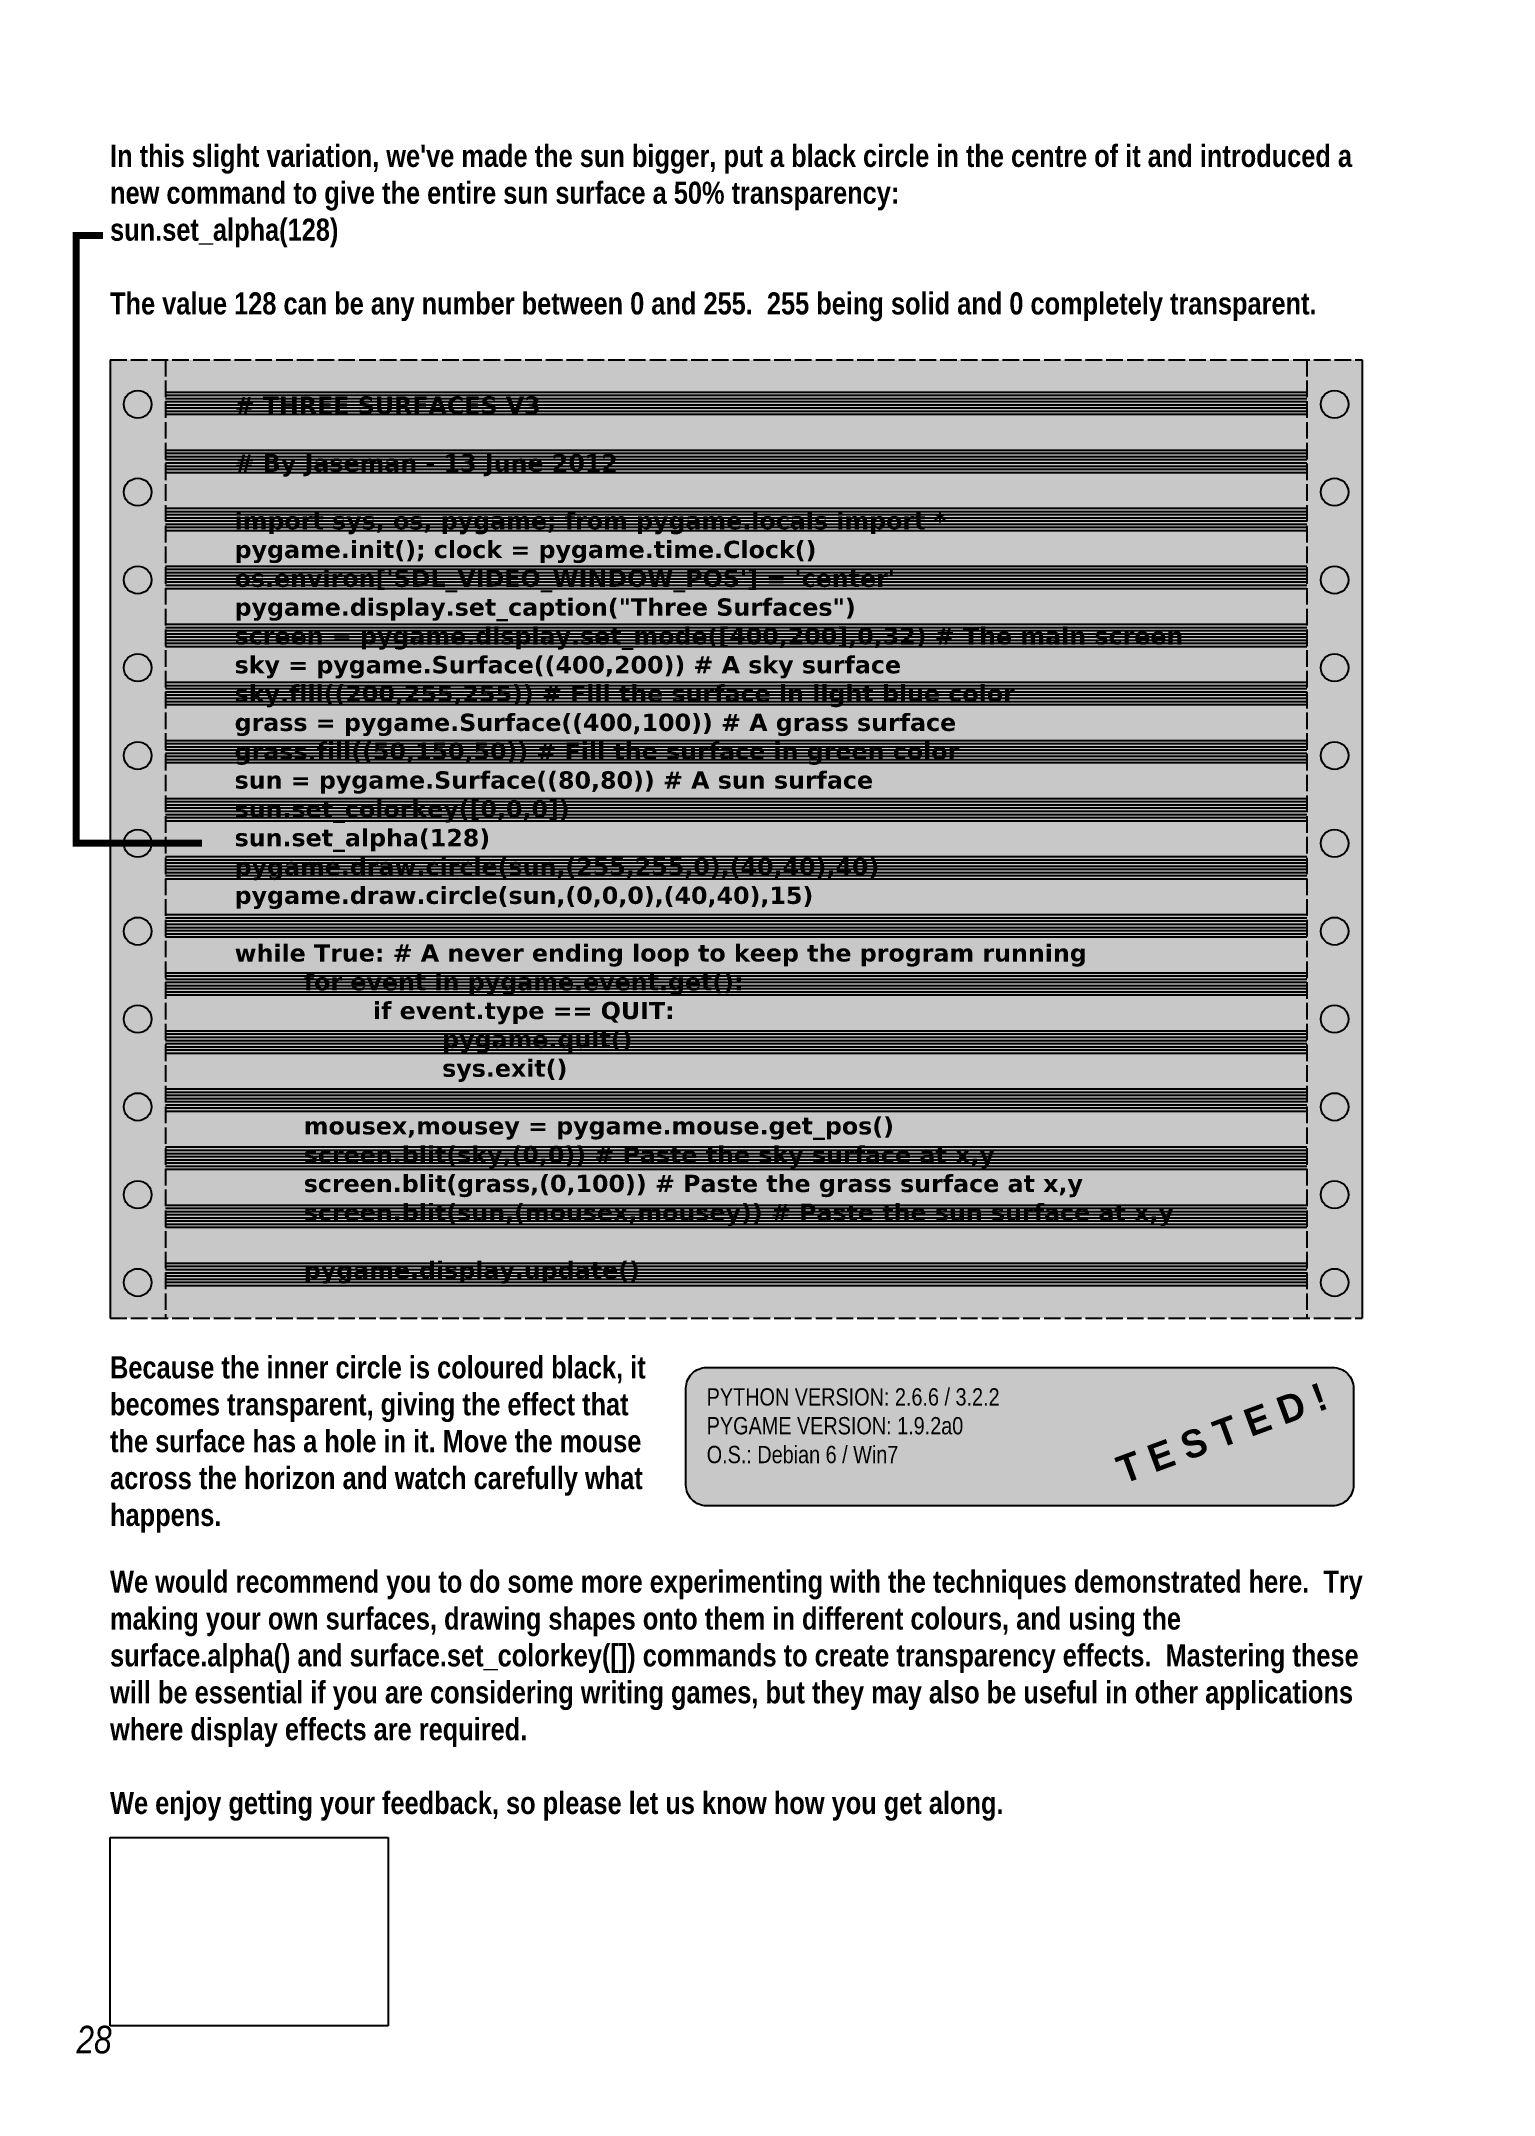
# Paper-space layout 'Page28' of a CAD drawing. Header units: millimetres. Extents: x 17 to 227, y -86 to 211.
# The model-space entities are those that its viewports show. They can reach past a viewport. Long polylines and large blocks are cut down to what shows.
import ezdxf

# ---------------------------------------------------------------- set-up
doc = ezdxf.new("R2010")
doc.units = ezdxf.units.MM
doc.header["$LTSCALE"] = 0.2
doc.linetypes.add('ACAD_ISO02W100', pattern=[15, 12, -3])
doc.layers.get('Defpoints').update_dxf_attribs({"color": 6})
for name, color, linetype in [('Background Fill', 3, 'Continuous'), ('Images', 7, 'Continuous'), ('Text', 7, 'Continuous')]:
    doc.layers.add(name, color=color, linetype=linetype)
doc.layers.get('Defpoints').off()
doc.styles.get("Standard").update_dxf_attribs({"font": 'arial.ttf'})
picture_1 = doc.add_image_def('image1.png', size_in_pixel=(512, 347))

msp = doc.modelspace()

# ---------------------------------------------------------------- hatches: boundary and pattern name
at = {"layer": 'Background Fill', "true_color": 0xfefae6}
h = msp.add_hatch(color=7, dxfattribs=at)
h.dxf.hatch_style = 1
h.paths.add_polyline_path([(756.56, 250.91), (748.56, 250.91), (748.56, 112.31), (756.56, 112.31)])
h.paths.add_polyline_path([(754.56, 193.68, -1), (750.56, 193.68, -1)], flags=16)
h.paths.add_polyline_path([(750.56, 206.38, -1), (754.56, 206.38, -1)], flags=16)
h.paths.add_polyline_path([(754.56, 180.98, -1), (750.56, 180.98, -1)], flags=16)
h.paths.add_polyline_path([(750.56, 219.08, -1), (754.56, 219.08, -1)], flags=16)
h.paths.add_polyline_path([(754.56, 168.28, -1), (750.56, 168.28, -1)], flags=16)
h.paths.add_polyline_path([(750.56, 231.78, -1), (754.56, 231.78, -1)], flags=16)
h.paths.add_polyline_path([(754.56, 155.58, -1), (750.56, 155.58, -1)], flags=16)
h.paths.add_polyline_path([(750.56, 244.48, -1), (754.56, 244.48, -1)], flags=16)
h.paths.add_polyline_path([(754.56, 142.88, -1), (750.56, 142.88, -1)], flags=16)
h.paths.add_polyline_path([(754.56, 130.18, -1), (750.56, 130.18, -1)], flags=16)
h.paths.add_polyline_path([(754.56, 117.48, -1), (750.56, 117.48, -1)], flags=16)
h.paths.add_polyline_path([(929.56, 250.91), (921.56, 250.91), (921.56, 112.31), (929.56, 112.31)])
h.paths.add_polyline_path([(927.56, 206.38, -1), (923.56, 206.38, -1)], flags=16)
h.paths.add_polyline_path([(923.56, 219.08, -1), (927.56, 219.08, -1)], flags=16)
h.paths.add_polyline_path([(927.56, 193.68, -1), (923.56, 193.68, -1)], flags=16)
h.paths.add_polyline_path([(923.56, 231.78, -1), (927.56, 231.78, -1)], flags=16)
h.paths.add_polyline_path([(927.56, 180.98, -1), (923.56, 180.98, -1)], flags=16)
h.paths.add_polyline_path([(923.56, 244.48, -1), (927.56, 244.48, -1)], flags=16)
h.paths.add_polyline_path([(927.56, 168.28, -1), (923.56, 168.28, -1)], flags=16)
h.paths.add_polyline_path([(927.56, 155.58, -1), (923.56, 155.58, -1)], flags=16)
h.paths.add_polyline_path([(927.56, 142.88, -1), (923.56, 142.88, -1)], flags=16)
h.paths.add_polyline_path([(927.56, 130.18, -1), (923.56, 130.18, -1)], flags=16)
h.paths.add_polyline_path([(927.56, 117.48, -1), (923.56, 117.48, -1)], flags=16)
h = msp.add_hatch(color=7, dxfattribs=at)
h.dxf.hatch_style = 1
edge = h.paths.add_edge_path()
edge.add_arc((834.8, 102.19), 3, 90, 180, ccw=False)
edge.add_line((834.8, 105.19), (925.3, 105.19))
edge.add_arc((925.3, 102.19), 3, 0, 90, ccw=False)
edge.add_line((928.3, 102.19), (928.3, 88.19))
edge.add_arc((925.3, 88.19), 3, -90, 0, ccw=False)
edge.add_line((925.3, 85.19), (834.8, 85.19))
edge.add_arc((834.8, 88.19), 3, 180, 270, ccw=False)
edge.add_line((831.8, 88.19), (831.8, 102.19))

# ---------------------------------------------------------------- linework, layer by layer
at = {"color": 254, "linetype": 'ACAD_ISO02W100', "true_color": 0xfcf0b6}
for p, q in [((748.56, 250.91), (929.56, 250.91)), ((756.56, 250.91), (756.56, 112.31)), ((921.56, 250.91), (921.56, 112.31)), ((748.56, 112.31), (929.56, 112.31))]:
    msp.add_line(p, q, dxfattribs=at)
at = {"color": 254, "true_color": 0xfcf0b6}
for p, q in [((748.56, 250.91), (748.56, 112.31)), ((929.56, 250.91), (929.56, 112.31))]:
    msp.add_line(p, q, dxfattribs=at)
at = {"color": 1, "const_width": 1}
msp.add_lwpolyline([(747.56, 268.9), (743.66, 268.9), (743.66, 181.02), (761.85, 181.02)], dxfattribs=at)
at = {"color": 254, "true_color": 0xfcf0b6}
msp.add_lwpolyline([(831.8, 102.19, -0.414214), (834.8, 105.19), (925.3, 105.19, -0.414214), (928.3, 102.19), (928.3, 88.19, -0.414214), (925.3, 85.19), (834.8, 85.19, -0.414214), (831.8, 88.19)], format="xyb", close=True, dxfattribs=at)
for centre in [(752.56, 244.48), (925.56, 244.48), (752.56, 231.78), (925.56, 231.78), (752.56, 219.08), (925.56, 219.08), (752.56, 206.38), (925.56, 206.38), (752.56, 193.68), (925.56, 193.68), (752.56, 180.98), (925.56, 180.98), (752.56, 168.28), (925.56, 168.28), (752.56, 155.58), (925.56, 155.58), (752.56, 142.88), (925.56, 142.88), (752.56, 130.18), (925.56, 130.18), (752.56, 117.48), (925.56, 117.48)]:
    msp.add_circle(centre, 2, dxfattribs=at)
at = {"layer": 'Background Fill', "color": 7, "true_color": 0xe6fef3}
for p, q in [((756.56, 246.25), (921.56, 246.25)), ((756.56, 245.79), (921.56, 245.79)), ((756.56, 245.33), (921.56, 245.33)), ((756.56, 244.87), (921.56, 244.87)), ((756.56, 244.41), (921.56, 244.41)), ((756.56, 243.95), (921.56, 243.95)), ((756.56, 243.49), (921.56, 243.49)), ((756.56, 243.03), (921.56, 243.03)), ((756.56, 237.85), (921.56, 237.85)), ((756.56, 237.39), (921.56, 237.39)), ((756.56, 236.93), (921.56, 236.93)), ((756.56, 236.47), (921.56, 236.47)), ((756.56, 236.01), (921.56, 236.01)), ((756.56, 235.55), (921.56, 235.55)), ((756.56, 235.09), (921.56, 235.09)), ((756.56, 234.63), (921.56, 234.63)), ((756.56, 229.45), (921.56, 229.45)), ((756.56, 228.99), (921.56, 228.99)), ((756.56, 228.53), (921.56, 228.53)), ((756.56, 228.07), (921.56, 228.07)), ((756.56, 227.61), (921.56, 227.61)), ((756.56, 227.15), (921.56, 227.15)), ((756.56, 226.69), (921.56, 226.69)), ((756.56, 226.23), (921.56, 226.23)), ((756.56, 221.08), (921.56, 221.08)), ((756.56, 220.62), (921.56, 220.62)), ((756.56, 220.16), (921.56, 220.16)), ((756.56, 219.7), (921.56, 219.7)), ((756.56, 219.24), (921.56, 219.24)), ((756.56, 218.78), (921.56, 218.78)), ((756.56, 218.32), (921.56, 218.32)), ((756.56, 217.86), (921.56, 217.86)), ((756.56, 212.68), (921.56, 212.68)), ((756.56, 212.22), (921.56, 212.22)), ((756.56, 211.76), (921.56, 211.76)), ((756.56, 211.3), (921.56, 211.3)), ((756.56, 210.84), (921.56, 210.84)), ((756.56, 210.38), (921.56, 210.38)), ((756.56, 209.92), (921.56, 209.92)), ((756.56, 209.46), (921.56, 209.46)), ((756.56, 204.28), (921.56, 204.28)), ((756.56, 203.82), (921.56, 203.82)), ((756.56, 203.36), (921.56, 203.36)), ((756.56, 202.9), (921.56, 202.9)), ((756.56, 202.44), (921.56, 202.44)), ((756.56, 201.98), (921.56, 201.98)), ((756.56, 201.52), (921.56, 201.52)), ((756.56, 201.06), (921.56, 201.06)), ((756.56, 195.88), (921.56, 195.88)), ((756.56, 195.42), (921.56, 195.42)), ((756.56, 194.96), (921.56, 194.96)), ((756.56, 194.5), (921.56, 194.5)), ((756.56, 194.04), (921.56, 194.04)), ((756.56, 193.58), (921.56, 193.58)), ((756.56, 193.12), (921.56, 193.12)), ((756.56, 192.66), (921.56, 192.66)), ((756.56, 187.48), (921.56, 187.48)), ((756.56, 187.02), (921.56, 187.02)), ((756.56, 186.56), (921.56, 186.56)), ((756.56, 186.1), (921.56, 186.1)), ((756.56, 185.64), (921.56, 185.64)), ((756.56, 185.18), (921.56, 185.18)), ((756.56, 184.72), (921.56, 184.72)), ((756.56, 184.26), (921.56, 184.26)), ((756.56, 179.08), (921.56, 179.08)), ((756.56, 178.62), (921.56, 178.62)), ((756.56, 178.16), (921.56, 178.16)), ((756.56, 177.7), (921.56, 177.7)), ((756.56, 177.24), (921.56, 177.24)), ((756.56, 176.78), (921.56, 176.78)), ((756.56, 176.32), (921.56, 176.32)), ((756.56, 175.86), (921.56, 175.86)), ((756.56, 170.68), (921.56, 170.68)), ((756.56, 170.22), (921.56, 170.22)), ((756.56, 169.76), (921.56, 169.76)), ((756.56, 169.3), (921.56, 169.3)), ((756.56, 168.84), (921.56, 168.84)), ((756.56, 168.38), (921.56, 168.38)), ((756.56, 167.92), (921.56, 167.92)), ((756.56, 167.46), (921.56, 167.46)), ((756.56, 162.28), (921.56, 162.28)), ((756.56, 161.82), (921.56, 161.82)), ((756.56, 161.36), (921.56, 161.36)), ((756.56, 160.9), (921.56, 160.9)), ((756.56, 160.44), (921.56, 160.44)), ((756.56, 159.98), (921.56, 159.98)), ((756.56, 159.52), (921.56, 159.52)), ((756.56, 159.06), (921.56, 159.06)), ((756.56, 153.88), (921.56, 153.88)), ((756.56, 153.42), (921.56, 153.42)), ((756.56, 152.96), (921.56, 152.96)), ((756.56, 152.5), (921.56, 152.5)), ((756.56, 152.04), (921.56, 152.04)), ((756.56, 151.58), (921.56, 151.58)), ((756.56, 151.12), (921.56, 151.12)), ((756.56, 150.66), (921.56, 150.66)), ((756.56, 145.48), (921.56, 145.48)), ((756.56, 145.02), (921.56, 145.02)), ((756.56, 144.56), (921.56, 144.56)), ((756.56, 144.1), (921.56, 144.1)), ((756.56, 143.64), (921.56, 143.64)), ((756.56, 143.18), (921.56, 143.18)), ((756.56, 142.72), (921.56, 142.72)), ((756.56, 142.26), (921.56, 142.26)), ((756.56, 137.08), (921.56, 137.08)), ((756.56, 136.62), (921.56, 136.62)), ((756.56, 136.16), (921.56, 136.16)), ((756.56, 135.7), (921.56, 135.7)), ((756.56, 135.24), (921.56, 135.24)), ((756.56, 134.78), (921.56, 134.78)), ((756.56, 134.32), (921.56, 134.32)), ((756.56, 133.86), (921.56, 133.86)), ((756.56, 128.68), (921.56, 128.68)), ((756.56, 128.22), (921.56, 128.22)), ((756.56, 127.76), (921.56, 127.76)), ((756.56, 127.3), (921.56, 127.3)), ((756.56, 126.84), (921.56, 126.84)), ((756.56, 126.38), (921.56, 126.38)), ((756.56, 125.92), (921.56, 125.92)), ((756.56, 125.46), (921.56, 125.46)), ((756.56, 120.28), (921.56, 120.28)), ((756.56, 119.82), (921.56, 119.82)), ((756.56, 119.36), (921.56, 119.36)), ((756.56, 118.9), (921.56, 118.9)), ((756.56, 118.44), (921.56, 118.44)), ((756.56, 117.98), (921.56, 117.98)), ((756.56, 117.52), (921.56, 117.52)), ((756.56, 117.06), (921.56, 117.06))]:
    msp.add_line(p, q, dxfattribs=at)
at = {"layer": 'Background Fill', "color": 18, "true_color": 0x000000}
msp.add_solid([(748.56, 250.91), (929.56, 250.91), (748.56, 112.31), (929.56, 112.31)], dxfattribs=at)
at = {"layer": 'Background Fill', "color": 7, "true_color": 0xfefae6}
msp.add_solid([(756.56, 250.91), (921.56, 250.91), (756.56, 112.31), (921.56, 112.31)], dxfattribs=at)

# ---------------------------------------------------------------- texts
at = {"char_height": 3.2, "attachment_point": 1}
for s, width, insert in [("{\\fArial Narrow|b1|i0|c0|p34;In this slight variation, we've made the sun bigger, put a black circle in the centre of it and introduced a new command to give the entire sun surface a 50% transparency:\\Psun.set_alpha(128)\\P\\PThe value 128 can be any number between 0 and 255.  255 being solid and 0 completely transparent.}", 181, (748.56, 282)), ('{\\fArial Narrow|b1|i0|c0|p34;Because the inner circle is coloured black, it becomes transparent, giving the effect that the surface has a hole in it. Move the mouse across the horizon and watch carefully what happens.}', 79.3906, (748.56, 106.81)), ('{\\fArial Narrow|b1|i0|c0|p34;We would recommend you to do some more experimenting with the techniques demonstrated here.  Try making your own surfaces, drawing shapes onto them in different colours, and using the surface.alpha() and surface.set_colorkey([]) commands to create transparency effects.  Mastering these will be essential if you are considering writing games, but they may also be useful in other applications where display effects are required.\\P\\PWe enjoy getting your feedback, so please let us know how you get along.}', 181, (748.56, 75.83))]:
    msp.add_mtext_dynamic_manual_height_columns(s, width=width, gutter_width=12.5, heights=[0], dxfattribs=dict(at, insert=insert))
at = {"layer": 'Text', "char_height": 2.5, "attachment_point": 1}
for s, width, insert in [('{\\fVerdana|b1|i0|c0|p34;\\C252;# THREE SURFACES V3\\P\\P# By Jaseman - 13 June 2012\\P\\Pimport sys, os, pygame; from pygame.locals import *\\Ppygame.init(); clock = pygame.time.Clock()\\Pos.environ[\'SDL_VIDEO_WINDOW_POS\'] = \'center\'\\Ppygame.display.set_caption("Three Surfaces")\\Pscreen = pygame.display.set_mode([400,200],0,32) # The main screen\\Psky = pygame.Surface((400,200)) # A sky surface\\Psky.fill((200,255,255)) # Fill the surface in light blue color\\Pgrass = pygame.Surface((400,100)) # A grass surface\\Pgrass.fill((50,150,50)) # Fill the surface in green color\\Psun = pygame.Surface((80,80)) # A sun surface\\Psun.set_colorkey([0,0,0])\\Psun.set_alpha(128)\\Ppygame.draw.circle(sun,(255,255,0),(40,40),40)\\Ppygame.draw.circle(sun,(0,0,0),(40,40),15)\\P\\Pwhile True: # A never ending loop to keep the program running\\P^Ifor event in pygame.event.get():\\P^I^Iif event.type == QUIT:\\P^I^I^Ipygame.quit()\\P^I^I^Isys.exit()\\P\\P^Imousex,mousey = pygame.mouse.get_pos()\\P^Iscreen.blit(sky,(0,0)) # Paste the sky surface at x,y\\P^Iscreen.blit(grass,(0,100)) # Paste the grass surface at x,y\\P^Iscreen.blit(sun,(mousex,mousey)) # Paste the sun surface at x,y\\P\\P^Ipygame.display.update()}', 145, (766.56, 245.58)), ('{\\fArial Narrow|b0|i0|c0|p34;PYTHON VERSION: 2.6.6 / 3.2.2\\PPYGAME VERSION: 1.9.2a0\\PO.S.: Debian 6 / Win7}', 96.5, (834.8, 102.19))]:
    msp.add_mtext_dynamic_manual_height_columns(s, width=width, gutter_width=12.5, heights=[0], dxfattribs=dict(at, insert=insert))
at = {"layer": 'Text', "insert": (892.53, 91.65), "char_height": 4, "attachment_point": 1, "rotation": 20.3147}
msp.add_mtext_dynamic_manual_height_columns('\\pi1.2065;{\\fViner Hand ITC|b1|i0|c0|p66;\\C21;\\c11053311;T E S T E D !}', width=33.5374, gutter_width=12.5, heights=[0], dxfattribs=at)
at = {"layer": 'Text', "color": 255, "insert": (738.56, 10), "char_height": 4, "attachment_point": 1}
msp.add_mtext_dynamic_manual_height_columns('\\pi5.1378;{\\fArial Narrow|b0|i1|c0|p34;\\C43;28}', width=10, gutter_width=12.5, heights=[0], dxfattribs=at)

# ---------------------------------------------------------------- pictures from other files: only their frames are drawn
at = {"layer": 'Images'}
image = msp.add_image(picture_1, insert=(748.56, 10), size_in_units=(40.19, 27.24), dxfattribs=at)
image.dxf.flags = 7

psp = doc.layouts.new('Page28')

# ---------------------------------------------------------------- viewports
at = {"layer": 'Defpoints'}
psp.add_viewport(center=(121.75, 62.01), size=(210, 297), view_center_point=(843.59, 148.5), view_height=297, dxfattribs=at)

doc.saveas('drawing.dxf')
